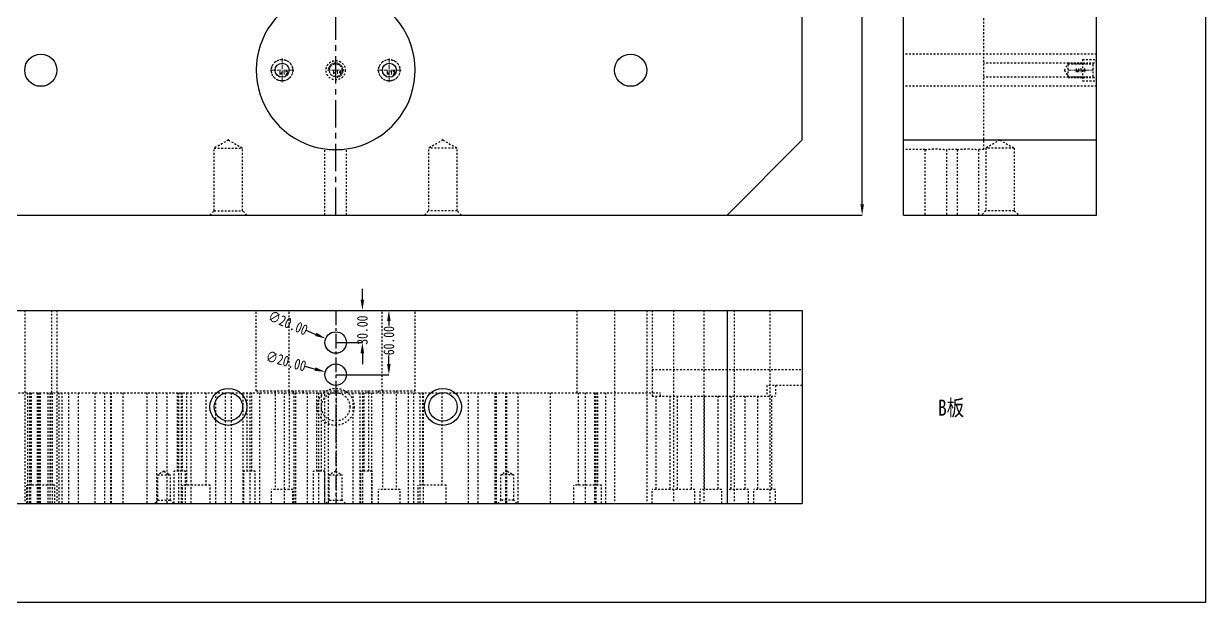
# Model space of a CAD drawing. Header units: millimetres. Extents: x 547 to 3706, y -10485 to 2068.
# Drawn here: x 1292 to 2394, y -4685 to -4145 of the extents above; entities that cross this region are included whole.
import ezdxf
from ezdxf.enums import TextEntityAlignment as Align

# ---------------------------------------------------------------- set-up
doc = ezdxf.new("R2010")
doc.units = ezdxf.units.MM
doc.header["$LTSCALE"] = 16.335
doc.header["$PDMODE"] = 3
doc.header["$PDSIZE"] = 0.3125
doc.linetypes.add('CENTER', pattern=[0.6, 0.375, -0.075, 0.075, -0.075])
doc.linetypes.add('HIDDEN', pattern=[0.2, 0.1, -0.1])
doc.layers.get('0').update_dxf_attribs({"linetype": 'CONTINUOUS'})
doc.layers.get('Defpoints').update_dxf_attribs({"linetype": 'CONTINUOUS'})
doc.layers.add('DEFAULT_2', color=8, linetype='HIDDEN')
doc.layers.add('screw', color=33, linetype='CONTINUOUS', lineweight=13)
doc.styles.get("Standard").update_dxf_attribs({"font": 'txt', "width": 0.8})
doc.styles.add('TXT', font='txt.shx', dxfattribs={"bigfont": 'gbcbig.shx'})
doc.dimstyles.new('11', dxfattribs={"dimtxt": 10, "dimasz": 10, "dimexe": 0, "dimexo": 0, "dimgap": 0, "dimtad": 0, "dimzin": 0, "dimdsep": 46, "dimtxsty": 'Standard', "dimcen": 0, "dimclrd": 4, "dimclre": 4, "dimclrt": 6, "dimazin": 0, "dimtfac": 1, "dimtofl": 0, "dimtmove": 0, "dimatfit": 3, "dimfxl": 0, "dimtolj": 1, "dimtzin": 0, "dimarcsym": 0})

# ---------------------------------------------------------------- blocks, each defined once
blk = doc.blocks.new('screw_m14_g')
at = {"layer": 'screw', "color": 1, "linetype": 'CENTER', "ltscale": 0.435384}
for p, q in [((-7.7, 0), (7.7, 0)), ((0, -7.7), (0, 7.7))]:
    blk.add_line(p, q, dxfattribs=at)
at = {"layer": 'screw', "linetype": 'HIDDEN', "ltscale": 0.435384}
blk.add_circle((0, 0), 6, dxfattribs=at)
at = {"layer": 'screw', "color": 92, "linetype": 'HIDDEN', "ltscale": 0.435384}
blk.add_arc((0, 0), 7, 270, 180, dxfattribs=at)
at = {"layer": 'screw', "color": 6, "style": 'TXT'}
blk.add_text('M14', height=2.8, dxfattribs=at).set_placement((-2.38, -3.5))
blk = doc.blocks.new('screw_m12_i')
at = {"layer": 'screw', "color": 1, "linetype": 'CENTER', "ltscale": 0.621977}
for p, q in [((-11, 0), (11, 0)), ((0, -11), (0, 11))]:
    blk.add_line(p, q, dxfattribs=at)
at = {"layer": 'screw', "color": 8, "linetype": 'HIDDEN', "ltscale": 0.621977}
blk.add_circle((0, 0), 10, dxfattribs=at)
at = {"layer": 'screw'}
blk.add_circle((0, 0), 6.5, dxfattribs=at)
at = {"layer": 'screw', "color": 6, "style": 'TXT'}
blk.add_text('M12', height=3, dxfattribs=at).set_placement((-2.6, -4))
blk = doc.blocks.new('*D380')
at = {"color": 4, "lineweight": -2}
for p, q in [((1608.1, -4402.4), (1608.1, -4392.4)), ((1600, -4412.4), (1608.1, -4412.4)), ((1583.2, -4442.4), (1608.1, -4442.4)), ((1608.1, -4452.4), (1608.1, -4462.4))]:
    blk.add_line(p, q, dxfattribs=at)
at = {"color": 4}
for points in [[(1606.4, -4402.4), (1609.7, -4402.4), (1608.1, -4412.4)], [(1606.4, -4452.4), (1609.7, -4452.4), (1608.1, -4442.4)]]:
    blk.add_solid(points, dxfattribs=at)
at = {"layer": 'Defpoints', "color": 0}
for p in [(1600, -4412.4), (1583.2, -4442.4), (1608.1, -4442.4)]:
    blk.add_point(p, dxfattribs=at)
at = {"color": 6, "insert": (1608.1, -4430.8), "char_height": 10, "attachment_point": 5, "rotation": 90}
blk.add_mtext('\\A1;30.00', dxfattribs=at)
blk = doc.blocks.new('*D381')
at = {"color": 4, "lineweight": -2}
for p, q in [((1604, -4412.4), (1632.8, -4412.4)), ((1632.8, -4422.4), (1632.8, -4426.6)), ((1632.8, -4462.4), (1632.8, -4454.6)), ((1583.2, -4472.4), (1632.8, -4472.4))]:
    blk.add_line(p, q, dxfattribs=at)
at = {"color": 4}
for points in [[(1631.1, -4422.4), (1634.4, -4422.4), (1632.8, -4412.4)], [(1631.1, -4462.4), (1634.4, -4462.4), (1632.8, -4472.4)]]:
    blk.add_solid(points, dxfattribs=at)
at = {"layer": 'Defpoints', "color": 0}
for p in [(1604, -4412.4), (1583.2, -4472.4), (1632.8, -4472.4)]:
    blk.add_point(p, dxfattribs=at)
at = {"color": 6, "insert": (1632.8, -4440.6), "char_height": 10, "attachment_point": 5, "rotation": 90}
blk.add_mtext('\\A1;60.00', dxfattribs=at)
blk = doc.blocks.new('*D382')
at = {"color": 4, "lineweight": -2}
blk.add_line((1555.4, -4430.9), (1564.7, -4434.8), dxfattribs=at)
at = {"color": 4}
blk.add_solid([(1565.3, -4433.2), (1564.1, -4436.3), (1573.9, -4438.6)], dxfattribs=at)
at = {"layer": 'Defpoints', "color": 0}
for p in [(1573.9, -4438.6), (1592.4, -4446.2)]:
    blk.add_point(p, dxfattribs=at)
at = {"color": 6, "insert": (1538.8, -4424.1), "char_height": 10, "attachment_point": 5, "rotation": 337.6393}
blk.add_mtext('\\A1;∅20.00', dxfattribs=at)
blk = doc.blocks.new('*D383')
at = {"color": 4, "lineweight": -2}
blk.add_line((1554.3, -4464.4), (1563.9, -4467.1), dxfattribs=at)
at = {"color": 4}
blk.add_solid([(1564.3, -4465.5), (1563.5, -4468.7), (1573.5, -4469.7)], dxfattribs=at)
at = {"layer": 'Defpoints', "color": 0}
for p in [(1573.5, -4469.7), (1592.8, -4475)]:
    blk.add_point(p, dxfattribs=at)
at = {"color": 6, "insert": (1536.9, -4459.7), "char_height": 10, "attachment_point": 5, "rotation": 344.6913}
blk.add_mtext('\\A1;∅20.00', dxfattribs=at)
blk = doc.blocks.new('*D402')
at = {"color": 4, "lineweight": -2}
for p, q in [((1962.4, -3653.5), (2074.1, -3653.5)), ((2074.1, -3663.5), (2074.1, -3919.2)), ((2074.1, -4313.5), (2074.1, -3955.2)), ((1920.8, -4323.5), (2074.1, -4323.5))]:
    blk.add_line(p, q, dxfattribs=at)
at = {"color": 4}
for points in [[(2072.5, -3663.5), (2075.8, -3663.5), (2074.1, -3653.5)], [(2072.5, -4313.5), (2075.8, -4313.5), (2074.1, -4323.5)]]:
    blk.add_solid(points, dxfattribs=at)
at = {"layer": 'Defpoints', "color": 0}
for p in [(1962.4, -3653.5), (1920.8, -4323.5), (2074.1, -4323.5)]:
    blk.add_point(p, dxfattribs=at)
at = {"color": 6, "insert": (2074.1, -3937.2), "char_height": 10, "attachment_point": 5, "rotation": 90}
blk.add_mtext('\\A1;670.00', dxfattribs=at)

msp = doc.modelspace()

# ---------------------------------------------------------------- linework, layer by layer
at = {"color": 1, "linetype": 'CENTER', "ltscale": 4.167248}
msp.add_line((1583.194, -4323.475), (1583.194, -3653.475), dxfattribs=at)
at = {"color": 7, "linetype": 'Continuous'}
for p, q in [((2292.707, -4323.475), (2292.707, -3653.475)), ((2018.194, -4253.475), (2018.194, -3949.475)), ((2112.707, -4323.475), (2112.707, -3985.676)), ((1948.194, -4323.475), (2018.194, -4253.475)), ((2112.707, -4253.475), (2292.707, -4253.475)), ((1218.194, -4323.475), (1948.194, -4323.475)), ((2112.707, -4323.475), (2292.707, -4323.475)), ((1148.194, -4412.359), (2018.194, -4412.359)), ((1948.194, -4412.359), (1948.194, -4592.359)), ((2018.194, -4412.359), (2018.194, -4592.359)), ((1148.194, -4592.359), (2018.194, -4592.359))]:
    msp.add_line(p, q, dxfattribs=at)
at = {"color": 1, "linetype": 'CENTER', "ltscale": 2.239118}
msp.add_line((1583.194, -4412.359), (1583.194, -4592.359), dxfattribs=at)
msp.add_lwpolyline([(1074.601, -3580.557), (2394.183, -3580.557), (2394.183, -4684.639), (1074.601, -4684.639)], close=True)
at = {"color": 7, "linetype": 'Continuous'}
for centre, radius in [((1308.194, -4188.475), 15), ((1858.194, -4188.475), 15), ((1533.194, -4188.475), 6.5), ((1633.194, -4188.475), 6.5), ((1583.194, -4442.359), 10), ((1583.194, -4472.359), 10), ((1483.194, -4502.359), 17.25), ((1483.194, -4502.359), 13.25), ((1683.194, -4502.359), 17.25), ((1683.194, -4502.359), 13.25)]:
    msp.add_circle(centre, radius, dxfattribs=at)
msp.add_arc((1583.194, -4188.475), 74.05, 125.878332, 54.121668, dxfattribs=at)
at = {"layer": 'DEFAULT_2', "color": 8, "linetype": 'HIDDEN'}
for p, q in [((2187.707, -4262.525), (2187.707, -4119.476)), ((2292.707, -4173.475), (2112.707, -4173.475)), ((2279.707, -4181.975), (2187.707, -4181.975)), ((2262.707, -4188.475), (2266.171, -4182.475)), ((2266.171, -4182.475), (2289.707, -4182.475)), ((2266.171, -4194.475), (2266.171, -4182.475)), ((2279.707, -4178.475), (2292.707, -4178.475)), ((2279.707, -4178.478), (2279.707, -4198.471)), ((2289.707, -4182.475), (2292.707, -4179.475)), ((2289.707, -4194.475), (2289.707, -4182.475)), ((2279.707, -4194.975), (2187.707, -4194.975)), ((2262.707, -4188.475), (2266.171, -4194.475)), ((2266.171, -4194.475), (2289.707, -4194.475)), ((2279.707, -4198.475), (2292.707, -4198.475)), ((2289.707, -4194.475), (2292.707, -4197.475)), ((2292.707, -4203.475), (2112.707, -4203.475)), ((1483.194, -4253.475), (1469.944, -4261.124)), ((1483.194, -4253.475), (1496.444, -4261.124)), ((1683.194, -4253.475), (1669.944, -4261.124)), ((1683.194, -4253.475), (1696.444, -4261.124)), ((2202.707, -4253.475), (2189.457, -4261.124)), ((2202.707, -4253.475), (2215.957, -4261.124)), ((1469.944, -4261.124), (1496.444, -4261.124)), ((1469.944, -4319.475), (1469.944, -4261.124)), ((1496.444, -4319.475), (1496.444, -4261.124)), ((1573.194, -4323.475), (1573.194, -4261.846)), ((1593.194, -4323.475), (1593.194, -4261.846)), ((1696.444, -4261.124), (1669.944, -4261.124)), ((1669.944, -4319.475), (1669.944, -4261.124)), ((1696.444, -4319.475), (1696.444, -4261.124)), ((2132.707, -4262.525), (2112.707, -4262.525)), ((2132.707, -4262.525), (2132.707, -4323.475)), ((2162.707, -4262.525), (2152.707, -4262.525)), ((2152.707, -4262.525), (2152.707, -4323.475)), ((2162.707, -4262.525), (2162.707, -4323.475)), ((2187.707, -4262.525), (2182.707, -4262.525)), ((2182.707, -4262.525), (2182.707, -4323.475)), ((2215.957, -4261.124), (2189.457, -4261.124)), ((2189.457, -4261.124), (2189.457, -4319.475)), ((2215.957, -4261.124), (2215.957, -4319.475)), ((1465.944, -4323.475), (1469.944, -4319.475)), ((1469.944, -4319.475), (1496.444, -4319.475)), ((1500.444, -4323.475), (1496.444, -4319.475)), ((1665.944, -4323.475), (1669.944, -4319.475)), ((1696.444, -4319.475), (1669.944, -4319.475)), ((1700.444, -4323.475), (1696.444, -4319.475)), ((2189.457, -4319.475), (2185.457, -4323.475)), ((2215.957, -4319.475), (2189.457, -4319.475)), ((2215.957, -4319.475), (2219.957, -4323.475)), ((1293.194, -4412.359), (1293.194, -4592.359)), ((1318.194, -4412.359), (1318.194, -4489.119)), ((1323.194, -4412.359), (1323.194, -4592.359)), ((1369.139, -4412.359), (1369.139, -4412.484)), ((1369.139, -4412.484), (1381.139, -4412.484)), ((1381.139, -4412.359), (1381.139, -4412.484)), ((1421.587, -4412.359), (1421.587, -4412.484)), ((1421.587, -4412.484), (1433.587, -4412.484)), ((1433.587, -4412.359), (1433.587, -4412.484)), ((1453.587, -4412.359), (1453.587, -4412.484)), ((1453.587, -4412.484), (1465.587, -4412.484)), ((1465.587, -4412.359), (1465.587, -4412.484)), ((1485.587, -4412.359), (1485.587, -4412.484)), ((1485.587, -4412.484), (1497.587, -4412.484)), ((1497.587, -4412.359), (1497.587, -4412.484)), ((1509.144, -4487.359), (1509.144, -4412.359)), ((1517.587, -4412.359), (1517.587, -4412.484)), ((1517.587, -4412.484), (1529.587, -4412.484)), ((1529.587, -4412.359), (1529.587, -4412.484)), ((1539.795, -4487.359), (1539.795, -4412.359)), ((1549.587, -4412.359), (1549.587, -4412.484)), ((1549.587, -4412.484), (1561.587, -4412.484)), ((1561.587, -4412.359), (1561.587, -4412.484)), ((1581.587, -4412.359), (1581.587, -4412.484)), ((1581.587, -4412.484), (1593.587, -4412.484)), ((1593.587, -4412.359), (1593.587, -4412.484)), ((1613.587, -4412.359), (1613.587, -4412.484)), ((1613.587, -4412.484), (1625.587, -4412.484)), ((1625.587, -4412.359), (1625.587, -4412.484)), ((1626.592, -4487.359), (1626.592, -4412.359)), ((1657.244, -4487.359), (1657.244, -4412.359)), ((1669.814, -4412.359), (1669.814, -4412.484)), ((1669.814, -4412.484), (1681.814, -4412.484)), ((1681.814, -4412.359), (1681.814, -4412.484)), ((1726.653, -4412.359), (1726.653, -4412.484)), ((1726.653, -4412.484), (1738.653, -4412.484)), ((1738.653, -4412.359), (1738.653, -4412.484)), ((1748.703, -4412.359), (1748.703, -4412.484)), ((1748.703, -4412.484), (1760.703, -4412.484)), ((1760.703, -4412.359), (1760.703, -4412.484)), ((1808.194, -4412.359), (1808.194, -4489.119)), ((1843.194, -4412.359), (1843.194, -4592.359)), ((1873.194, -4412.359), (1873.194, -4592.359)), ((1878.194, -4412.359), (1878.194, -4492.359)), ((1898.194, -4412.359), (1898.194, -4592.359)), ((1926.478, -4412.359), (1926.478, -4592.359)), ((1954.762, -4412.359), (1954.762, -4592.359)), ((1988.194, -4412.359), (1988.194, -4592.359)), ((1878.194, -4467.359), (2018.194, -4467.359)), ((2018.194, -4482.459), (1985.194, -4482.459)), ((1985.194, -4482.459), (1985.194, -4492.359)), ((1993.194, -4482.459), (1993.194, -4492.359)), ((1248.194, -4489.119), (1886.194, -4489.119)), ((1295.694, -4489.119), (1295.694, -4592.359)), ((1297.694, -4489.119), (1297.694, -4592.359)), ((1298.694, -4489.119), (1298.694, -4592.359)), ((1299.194, -4489.119), (1299.194, -4575.359)), ((1304.694, -4489.119), (1304.694, -4592.359)), ((1305.694, -4489.119), (1305.694, -4592.359)), ((1306.694, -4489.119), (1306.694, -4592.359)), ((1307.694, -4489.119), (1307.694, -4592.359)), ((1314.694, -4489.119), (1314.694, -4592.359)), ((1316.694, -4489.119), (1316.694, -4592.359)), ((1317.194, -4489.119), (1317.194, -4575.359)), ((1318.694, -4489.119), (1318.694, -4592.359)), ((1325.144, -4489.119), (1325.144, -4592.359)), ((1327.694, -4489.119), (1327.694, -4592.359)), ((1334.144, -4489.119), (1334.144, -4592.359)), ((1343.194, -4489.119), (1343.194, -4592.359)), ((1358.694, -4489.119), (1358.694, -4592.359)), ((1367.694, -4489.119), (1367.694, -4592.359)), ((1373.194, -4489.119), (1373.194, -4592.359)), ((1373.694, -4489.119), (1373.694, -4592.359)), ((1384.694, -4489.119), (1384.694, -4592.359)), ((1407.194, -4489.119), (1407.194, -4592.359)), ((1416.194, -4489.119), (1416.194, -4592.359)), ((1425.694, -4489.119), (1425.694, -4592.359)), ((1435.706, -4562.359), (1435.706, -4489.119)), ((1436.694, -4489.119), (1436.694, -4592.359)), ((1439.194, -4489.119), (1439.194, -4592.359)), ((1440.206, -4562.359), (1440.206, -4489.119)), ((1444.194, -4489.119), (1444.194, -4575.359)), ((1448.194, -4489.119), (1448.194, -4592.359)), ((1462.194, -4489.119), (1462.194, -4575.359)), ((1471.194, -4489.119), (1471.194, -4592.359)), ((1480.194, -4489.119), (1480.194, -4592.359)), ((1485.694, -4489.119), (1485.694, -4592.359)), ((1496.694, -4489.119), (1496.694, -4592.359)), ((1500.644, -4562.359), (1500.644, -4489.119)), ((1503.194, -4489.119), (1503.194, -4592.359)), ((1505.144, -4562.359), (1505.144, -4489.119)), ((1509.147, -4487.359), (1657.24, -4487.359)), ((1512.194, -4489.119), (1512.194, -4592.359)), ((1526.694, -4487.359), (1526.694, -4579.359)), ((1535.194, -4489.119), (1535.194, -4592.359)), ((1539.694, -4487.359), (1539.694, -4579.359)), ((1543.735, -4489.119), (1543.735, -4487.359)), ((1544.194, -4489.119), (1544.194, -4592.359)), ((1545.694, -4489.119), (1545.694, -4592.359)), ((1553.274, -4489.119), (1553.274, -4487.359)), ((1556.694, -4489.119), (1556.694, -4592.359)), ((1565.582, -4562.359), (1565.582, -4489.119)), ((1567.194, -4489.119), (1567.194, -4592.359)), ((1570.082, -4562.359), (1570.082, -4489.119)), ((1572.694, -4487.359), (1572.694, -4592.359)), ((1576.194, -4489.119), (1576.194, -4592.359)), ((1583.694, -4487.359), (1583.694, -4592.359)), ((1599.194, -4489.119), (1599.194, -4592.359)), ((1605.694, -4489.119), (1605.694, -4592.359)), ((1608.194, -4489.119), (1608.194, -4592.359)), ((1609.627, -4562.359), (1609.627, -4489.119)), ((1613.113, -4487.359), (1613.113, -4489.119)), ((1614.127, -4562.359), (1614.127, -4489.119)), ((1616.694, -4489.119), (1616.694, -4592.359)), ((1622.652, -4487.359), (1622.652, -4489.119)), ((1626.694, -4487.359), (1626.694, -4579.359)), ((1639.694, -4487.359), (1639.694, -4579.359)), ((1650.694, -4489.119), (1650.694, -4592.359)), ((1655.694, -4489.119), (1655.694, -4592.359)), ((1661.694, -4489.119), (1661.694, -4592.359)), ((1664.194, -4489.119), (1664.194, -4575.359)), ((1664.694, -4489.119), (1664.694, -4592.359)), ((1682.194, -4489.119), (1682.194, -4575.359)), ((1706.694, -4489.119), (1706.694, -4592.359)), ((1715.694, -4489.119), (1715.694, -4592.359)), ((1731.476, -4489.119), (1731.476, -4592.359)), ((1732.694, -4489.119), (1732.694, -4592.359)), ((1741.694, -4489.119), (1741.694, -4592.359)), ((1742.476, -4489.119), (1742.476, -4592.359)), ((1753.194, -4489.119), (1753.194, -4592.359)), ((1783.194, -4489.119), (1783.194, -4592.359)), ((1809.194, -4489.119), (1809.194, -4575.359)), ((1815.694, -4489.119), (1815.694, -4592.359)), ((1824.694, -4489.119), (1824.694, -4592.359)), ((1825.694, -4489.119), (1825.694, -4592.359)), ((1827.194, -4489.119), (1827.194, -4575.359)), ((1834.694, -4489.119), (1834.694, -4592.359)), ((1878.194, -4492.359), (1993.194, -4492.359)), ((1881.694, -4492.359), (1881.694, -4579.359)), ((1886.194, -4492.359), (1886.194, -4489.119)), ((1894.694, -4492.359), (1894.694, -4579.359)), ((1901.694, -4492.359), (1901.694, -4579.359)), ((1914.694, -4492.359), (1914.694, -4579.359)), ((1926.694, -4492.359), (1926.694, -4579.359)), ((1939.694, -4492.359), (1939.694, -4579.359)), ((1951.694, -4492.359), (1951.694, -4579.359)), ((1964.694, -4492.359), (1964.694, -4579.359)), ((1976.694, -4492.359), (1976.694, -4579.359)), ((1989.694, -4492.359), (1989.694, -4579.359)), ((1423.194, -4562.359), (1417.194, -4565.823)), ((1417.194, -4589.359), (1417.194, -4565.823)), ((1417.194, -4565.823), (1429.194, -4565.823)), ((1423.194, -4562.359), (1429.194, -4565.823)), ((1429.194, -4589.359), (1429.194, -4565.823)), ((1432.706, -4592.359), (1432.706, -4562.359)), ((1443.206, -4562.359), (1432.706, -4562.359)), ((1443.206, -4592.359), (1443.206, -4562.359)), ((1497.644, -4592.359), (1497.644, -4562.359)), ((1508.144, -4562.359), (1497.644, -4562.359)), ((1508.144, -4592.359), (1508.144, -4562.359)), ((1562.582, -4592.359), (1562.582, -4562.359)), ((1573.082, -4562.359), (1562.582, -4562.359)), ((1573.082, -4592.359), (1573.082, -4562.359)), ((1583.194, -4562.359), (1577.194, -4565.823)), ((1577.194, -4589.359), (1577.194, -4565.823)), ((1577.194, -4565.823), (1589.194, -4565.823)), ((1583.194, -4562.359), (1589.194, -4565.823)), ((1589.194, -4589.359), (1589.194, -4565.823)), ((1606.627, -4592.359), (1606.627, -4562.359)), ((1617.127, -4562.359), (1606.627, -4562.359)), ((1617.127, -4592.359), (1617.127, -4562.359)), ((1743.194, -4562.359), (1737.194, -4565.823)), ((1749.194, -4565.823), (1737.194, -4565.823)), ((1737.194, -4589.359), (1737.194, -4565.823)), ((1743.194, -4562.359), (1749.194, -4565.823)), ((1749.194, -4589.359), (1749.194, -4565.823)), ((1295.194, -4592.359), (1295.194, -4575.359)), ((1321.194, -4575.359), (1295.194, -4575.359)), ((1321.194, -4592.359), (1321.194, -4575.359)), ((1440.194, -4592.359), (1440.194, -4575.359)), ((1466.194, -4575.359), (1440.194, -4575.359)), ((1466.194, -4592.359), (1466.194, -4575.359)), ((1523.194, -4592.359), (1523.194, -4579.359)), ((1543.194, -4579.359), (1523.194, -4579.359)), ((1543.194, -4592.359), (1543.194, -4579.359)), ((1643.194, -4579.359), (1623.194, -4579.359)), ((1623.194, -4592.359), (1623.194, -4579.359)), ((1643.194, -4592.359), (1643.194, -4579.359)), ((1686.194, -4575.359), (1660.194, -4575.359)), ((1660.194, -4592.359), (1660.194, -4575.359)), ((1686.194, -4592.359), (1686.194, -4575.359)), ((1831.194, -4575.359), (1805.194, -4575.359)), ((1805.194, -4592.359), (1805.194, -4575.359)), ((1831.194, -4592.359), (1831.194, -4575.359)), ((1918.194, -4579.359), (1878.194, -4579.359)), ((1878.194, -4592.359), (1878.194, -4579.359)), ((1918.194, -4592.359), (1918.194, -4579.359)), ((1943.194, -4579.359), (1923.194, -4579.359)), ((1923.194, -4592.359), (1923.194, -4579.359)), ((1943.194, -4592.359), (1943.194, -4579.359)), ((1968.194, -4579.359), (1948.194, -4579.359)), ((1968.194, -4592.359), (1968.194, -4579.359)), ((1993.194, -4579.359), (1973.194, -4579.359)), ((1973.194, -4592.359), (1973.194, -4579.359)), ((1993.194, -4592.359), (1993.194, -4579.359)), ((1414.194, -4592.359), (1417.194, -4589.359)), ((1417.194, -4589.359), (1429.194, -4589.359)), ((1432.194, -4592.359), (1429.194, -4589.359)), ((1574.194, -4592.359), (1577.194, -4589.359)), ((1577.194, -4589.359), (1589.194, -4589.359)), ((1592.194, -4592.359), (1589.194, -4589.359)), ((1734.194, -4592.359), (1737.194, -4589.359)), ((1749.194, -4589.359), (1737.194, -4589.359)), ((1752.194, -4592.359), (1749.194, -4589.359))]:
    msp.add_line(p, q, dxfattribs=at)
for centre, radius in [((1533.194, -4188.475), 10), ((1583.194, -4188.475), 9), ((1583.194, -4188.475), 6), ((1633.194, -4188.475), 10), ((1583.194, -4502.359), 17.25), ((1583.194, -4502.359), 13.25)]:
    msp.add_circle(centre, radius, dxfattribs=at)
for points, knots in [([(2132.707, -4262.525), (2132.71, -4262.522), (2132.728, -4262.525), (2132.762, -4262.515), (2132.824, -4262.51), (2132.95, -4262.491), (2133.169, -4262.464), (2133.498, -4262.421), (2133.917, -4262.37), (2134.42, -4262.312), (2135.002, -4262.249), (2135.92, -4262.157), (2137.219, -4262.045), (2138.926, -4261.936), (2140.779, -4261.863), (2142.056, -4261.846), (2142.707, -4261.846)], [0, 0, 0, 0, 0.00122294, 0.00487701, 0.01094126, 0.01939472, 0.04338561, 0.07665567, 0.11882513, 0.16943644, 0.22802545, 0.29400612, 0.44542327, 0.61801092, 0.80545203, 1, 1, 1, 1]), ([(2142.707, -4261.846), (2143.357, -4261.846), (2144.634, -4261.863), (2146.487, -4261.936), (2148.194, -4262.045), (2149.493, -4262.157), (2150.411, -4262.249), (2150.994, -4262.312), (2151.496, -4262.37), (2151.915, -4262.422), (2152.243, -4262.463), (2152.465, -4262.493), (2152.587, -4262.507), (2152.657, -4262.52), (2152.676, -4262.517), (2152.71, -4262.527), (2152.707, -4262.525)], [0, 0, 0, 0, 0.194551, 0.38198664, 0.55456728, 0.70598989, 0.77197589, 0.83056706, 0.88117818, 0.92334543, 0.95661115, 0.98060177, 0.98905658, 0.99512229, 0.99877731, 1, 1, 1, 1]), ([(2162.707, -4262.525), (2162.71, -4262.522), (2162.728, -4262.525), (2162.762, -4262.515), (2162.824, -4262.51), (2162.95, -4262.491), (2163.169, -4262.464), (2163.498, -4262.421), (2163.917, -4262.37), (2164.42, -4262.312), (2165.002, -4262.249), (2165.92, -4262.157), (2167.219, -4262.045), (2168.926, -4261.936), (2170.779, -4261.863), (2172.056, -4261.846), (2172.707, -4261.846)], [0, 0, 0, 0, 0.00122294, 0.00487701, 0.01094126, 0.01939472, 0.04338561, 0.07665567, 0.11882513, 0.16943644, 0.22802545, 0.29400612, 0.44542327, 0.61801092, 0.80545203, 1, 1, 1, 1]), ([(2172.707, -4261.846), (2173.357, -4261.846), (2174.634, -4261.863), (2176.487, -4261.936), (2178.194, -4262.045), (2179.493, -4262.157), (2180.411, -4262.249), (2180.994, -4262.312), (2181.496, -4262.37), (2181.915, -4262.422), (2182.243, -4262.463), (2182.465, -4262.493), (2182.587, -4262.507), (2182.657, -4262.52), (2182.676, -4262.517), (2182.71, -4262.527), (2182.707, -4262.525)], [0, 0, 0, 0, 0.194551, 0.38198664, 0.55456728, 0.70598989, 0.77197589, 0.83056706, 0.88117818, 0.92334543, 0.95661115, 0.98060177, 0.98905658, 0.99512229, 0.99877731, 1, 1, 1, 1])]:
    msp.add_open_spline(points, degree=3, knots=knots, dxfattribs=at)
at = {"layer": 'screw', "color": 92, "linetype": 'HIDDEN', "ltscale": 0.870768}
for p, q in [((2266.171, -4181.475), (2289.707, -4181.475)), ((2266.171, -4195.475), (2289.707, -4195.475))]:
    msp.add_line(p, q, dxfattribs=at)
at = {"layer": 'screw', "color": 8, "linetype": 'HIDDEN', "ltscale": 0.870768}
for p, q in [((2266.171, -4182.475), (2289.707, -4182.475)), ((2266.171, -4194.475), (2289.707, -4194.475))]:
    msp.add_line(p, q, dxfattribs=at)
at = {"layer": 'screw', "color": 1, "linetype": 'CENTER', "ltscale": 0.54423}
msp.add_line((2266.171, -4188.475), (2289.707, -4188.475), dxfattribs=at)

# ---------------------------------------------------------------- block references
at = {"layer": 'screw'}
for name, p in [('screw_m12_i', (1533.194, -4188.475)), ('screw_m14_g', (1583.194, -4188.475)), ('screw_m12_i', (1633.194, -4188.475))]:
    msp.add_blockref(name, p, dxfattribs=at)

# ---------------------------------------------------------------- texts
at = {"insert": (2144.826, -4495.599), "char_height": 15, "width": 257.62943, "attachment_point": 1}
msp.add_mtext('{\\fSimSun|b0|i0|c134|p2;B板}', dxfattribs=at)
at = {"layer": 'screw', "color": 6, "linetype": 'HIDDEN', "ltscale": 0.870768, "style": 'TXT'}
msp.add_text('M14', height=3.5, dxfattribs=at).set_placement((2277.939, -4188.475), align=Align.MIDDLE)

# ---------------------------------------------------------------- dimensions: what is measured, and where the dimension line sits
for base, p1, p2, picture, middle in [((2074.147, -4323.475), (1962.436, -3653.475), (1920.812, -4323.475), '*D402', (2074.147, -3937.215)), ((1608.07, -4442.359), (1599.981, -4412.359), (1583.194, -4442.359), '*D380', (1608.07, -4430.794)), ((1632.779, -4472.359), (1604.026, -4412.359), (1583.194, -4472.359), '*D381', (1632.779, -4440.64))]:
    dim = msp.add_linear_dim(base=base, p1=p1, p2=p2, angle=90, dimstyle='11')
    dim.commit()
    dim.dimension.update_dxf_attribs({"geometry": picture, "text_midpoint": middle, "dimtype": 160})
for p1, p2, picture, middle in [((1592.442, -4446.163), (1573.946, -4438.554), '*D382', (1538.803, -4424.098)), ((1592.839, -4474.999), (1573.548, -4469.719), '*D383', (1536.897, -4459.686))]:
    dim = msp.add_diameter_dim_2p(p1=p1, p2=p2, dimstyle='11')
    dim.commit()
    dim.dimension.update_dxf_attribs({"geometry": picture, "text_midpoint": middle})

doc.saveas('drawing.dxf')
